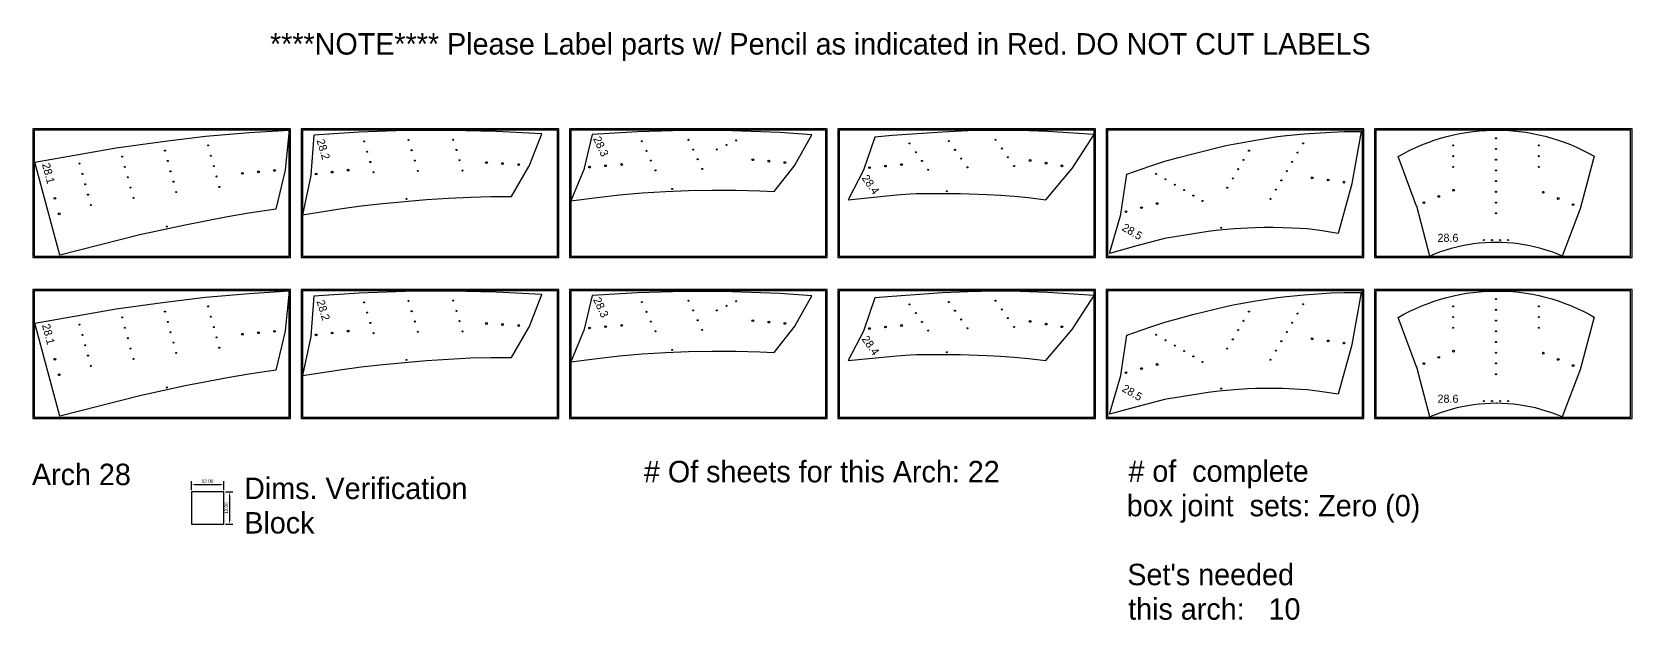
# Model space of a CAD drawing. Extents: x -420 to 2454, y -295 to 739.
# Drawn here: x 1258 to 1855, y -142 to 77 of the extents above; entities that cross this region are included whole.
import ezdxf

# ---------------------------------------------------------------- set-up
doc = ezdxf.new("R2010")
doc.units = 0
doc.header["$MEASUREMENT"] = 0
doc.header["$PDMODE"] = 32
doc.header["$PDSIZE"] = 0.38
doc.layers.get('0').update_dxf_attribs({"linetype": 'CONTINUOUS'})
doc.layers.get('DEFPOINTS').update_dxf_attribs({"linetype": 'CONTINUOUS'})
for name, color, linetype in [('ARCH__', 1, 'CONTINUOUS'), ('DEFAULT', 7, 'CONTINUOUS'), ('DRILL_PTS__ENGRAVE_PASS_RO', 172, 'CONTINUOUS'), ('DRILLING', 3, 'CONTINUOUS'), ('ENGRAVE', 4, 'CONTINUOUS'), ('PLYWOOD', 6, 'CONTINUOUS')]:
    doc.layers.add(name, color=color, linetype=linetype)
doc.styles.add('ARIAL', font='arial.ttf')
doc.dimstyles.new('INCH_DECIMAL', dxfattribs={"dimscale": 10, "dimtxt": 0.125, "dimasz": 0.125, "dimexe": 0.125, "dimexo": 0.0625, "dimgap": 0.0625, "dimtad": 1, "dimtoh": 1, "dimdec": 4, "dimzin": 1, "dimdsep": 46, "dimtxsty": 'Standard', "dimcen": 0.25, "dimadec": 0, "dimazin": 0, "dimtfac": 1, "dimtdec": 4, "dimtix": 1, "dimtmove": 2, "dimatfit": 3, "dimfxl": 1, "dimtolj": 1, "dimtzin": 0, "dimarcsym": 0})

# ---------------------------------------------------------------- blocks, each defined once
blk = doc.blocks.new('*X313')
at = {"linetype": 'Continuous'}
for s, p in [('# of  complete', (1666.97, -90.83)), ('box joint  sets: Zero (0)', (1666.36, -103.68)), ("Set's needed", (1666.57, -129.38)), ('this arch:   10', (1666.89, -142.23))]:
    blk.add_text(s, height=8, dxfattribs=at).set_placement(p)
blk = doc.blocks.new('_U828')
at = {"layer": 'ENGRAVE'}
blk.add_point((0, 0), dxfattribs=at)
blk = doc.blocks.new('_U829_01')
at = {"layer": 'ENGRAVE', "color": 0, "linetype": 'ByBlock'}
for p in [(0, 0), (4, 0), (8, 0), (12, 0), (16, 0), (20, 0)]:
    blk.add_blockref('_U828', p, dxfattribs=at)
blk = doc.blocks.new('_U832')
at = {"layer": 'ENGRAVE'}
blk.add_point((0, 0), dxfattribs=at)
blk = doc.blocks.new('_U833_01')
at = {"layer": 'ENGRAVE', "color": 0, "linetype": 'ByBlock'}
for p in [(0, 0), (4, 0), (8, 0), (12, 0), (16, 0), (20, 0), (24, 0)]:
    blk.add_blockref('_U832', p, dxfattribs=at)
blk = doc.blocks.new('_U842')
at = {"layer": 'ENGRAVE'}
blk.add_point((0, 0), dxfattribs=at)
blk = doc.blocks.new('_U843_01')
at = {"layer": 'ENGRAVE', "color": 0, "linetype": 'ByBlock'}
for p in [(0, 0), (4, 0), (8, 0), (12, 0), (16, 0)]:
    blk.add_blockref('_U842', p, dxfattribs=at)
blk = doc.blocks.new('*D14')
at = {"layer": 'DEFAULT', "color": 0}
for p, q in [((1317.78, -93.98), (1317.78, -90.58)), ((1319.03, -91.83), (1328.53, -91.83)), ((1329.78, -93.98), (1329.78, -90.58))]:
    blk.add_line(p, q, dxfattribs=at)
for points in [[(1319.03, -91.63), (1319.03, -92.04), (1317.78, -91.83)], [(1328.53, -92.04), (1328.53, -91.63), (1329.78, -91.83)]]:
    blk.add_solid(points, dxfattribs=at)
at = {"layer": 'DEFPOINTS', "color": 0}
for p in [(1317.78, -94.61), (1329.78, -91.83), (1329.78, -94.61)]:
    blk.add_point(p, dxfattribs=at)
at = {"layer": 'DEFAULT', "color": 0, "linetype": 'Continuous', "style": 'ARIAL'}
blk.add_text('12.00', height=1.25, dxfattribs=at).set_placement((1321.55, -91.19))
blk = doc.blocks.new('*D15')
at = {"layer": 'DEFAULT', "color": 0}
for p, q in [((1330.41, -94.61), (1333.23, -94.61)), ((1331.98, -95.86), (1331.98, -105.36)), ((1330.41, -106.61), (1333.23, -106.61))]:
    blk.add_line(p, q, dxfattribs=at)
for points in [[(1332.19, -95.86), (1331.77, -95.86), (1331.98, -94.61)], [(1331.77, -105.36), (1332.19, -105.36), (1331.98, -106.61)]]:
    blk.add_solid(points, dxfattribs=at)
at = {"layer": 'DEFPOINTS', "color": 0}
for p in [(1329.78, -94.61), (1329.78, -106.61), (1331.98, -106.61)]:
    blk.add_point(p, dxfattribs=at)
at = {"layer": 'DEFAULT', "color": 0, "linetype": 'Continuous', "style": 'ARIAL'}
blk.add_text('12.00', height=1.25, rotation=90, dxfattribs=at).set_placement((1331.33, -102.84))
blk = doc.blocks.new('*X315')
at = {"layer": 'DEFAULT', "linetype": 'Continuous'}
for s, p in [('Dims. Verification', (1337.4, -97.25)), ('Block', (1337.45, -110.1))]:
    blk.add_text(s, height=8, dxfattribs=at).set_placement(p)

msp = doc.modelspace()

# ---------------------------------------------------------------- linework, layer by layer
for p, q in [((1289.66309, 33.65761), (1306.96645, 36.07877)), ((1306.96645, 36.07877), (1323.01569, 38.03036)), ((1323.01569, 38.03036), (1339.22591, 39.38889)), ((1339.22591, 39.38889), (1354.17693, 40.33323)), ((1354.17693, 40.33323), (1352.68544, 25.47463)), ((1363.32227, 38.4159), (1362.247, 23.5214)), ((1380.31395, 39.5153), (1363.32227, 38.4159)), ((1397.33041, 40.12051), (1380.31395, 39.5153)), ((1414.35726, 40.23103), (1397.33041, 40.12051)), ((1431.38014, 39.84676), (1414.35726, 40.23103)), ((1448.38467, 38.96803), (1431.38014, 39.84676)), ((1443.62109, 26.90634), (1448.38467, 38.96803)), ((1467.10752, 38.6886), (1464.11524, 26.07028)), ((1484.02544, 39.62358), (1467.10752, 38.6886)), ((1501.41949, 40.18115), (1484.02544, 39.62358)), ((1510.24414, 40.18623), (1501.41949, 40.18115)), ((1519.14268, 40.03286), (1510.24414, 40.18623)), ((1537.10408, 39.37375), (1519.14268, 40.03286)), ((1548.94962, 38.56049), (1537.10408, 39.37375)), ((1542.81102, 27.47991), (1548.94962, 38.56049)), ((1572.45877, 37.73919), (1568.41336, 25.73517)), ((1578.91284, 38.33468), (1572.45877, 37.73919)), ((1597.62819, 39.60889), (1578.91284, 38.33468)), ((1607.14332, 40.02414), (1597.62819, 39.60889)), ((1616.81432, 40.21975), (1607.14332, 40.02414)), ((1626.69026, 40.12656), (1616.81432, 40.21975)), ((1636.76247, 39.75683), (1626.69026, 40.12656)), ((1654.17693, 38.62731), (1636.76247, 39.75683)), ((1645.99707, 25.95623), (1654.17693, 38.62731)), ((1705.99314, 35.12559), (1713.70713, 36.50478)), ((1713.70713, 36.50478), (1722.60172, 37.89454)), ((1722.60172, 37.89454), (1725.85754, 38.30276)), ((1725.85754, 38.30276), (1732.47271, 38.92458)), ((1732.47271, 38.92458), (1742.54039, 39.59305)), ((1742.54039, 39.59305), (1747.36762, 39.73978)), ((1747.36762, 39.73978), (1753.69526, 39.77527)), ((1753.69526, 39.77527), (1750.3139, 20.38615)), ((1778.65302, 35.72993), (1780.98136, 36.55417)), ((1780.98136, 36.55417), (1783.33626, 37.2991)), ((1783.33626, 37.2991), (1785.71504, 37.96388)), ((1785.71504, 37.96388), (1788.11496, 38.54774)), ((1788.11496, 38.54774), (1790.53327, 39.05001)), ((1790.53327, 39.05001), (1792.9672, 39.47012)), ((1792.9672, 39.47012), (1795.41396, 39.80759)), ((1795.41396, 39.80759), (1797.87074, 40.06202)), ((1797.87074, 40.06202), (1800.33472, 40.23313)), ((1800.33472, 40.23313), (1802.80309, 40.32072)), ((1802.80309, 40.32072), (1805.27301, 40.32469)), ((1805.27301, 40.32469), (1807.74164, 40.24504)), ((1807.74164, 40.24504), (1810.20617, 40.08185)), ((1810.20617, 40.08185), (1812.66375, 39.83532)), ((1812.66375, 39.83532), (1815.11158, 39.50573)), ((1815.11158, 39.50573), (1817.54685, 39.09345)), ((1817.54685, 39.09345), (1819.96677, 38.59895)), ((1819.96677, 38.59895), (1822.36855, 38.02281)), ((1822.36855, 38.02281), (1824.74945, 37.36569)), ((1824.74945, 37.36569), (1827.10674, 36.62833)), ((1827.10674, 36.62833), (1829.43772, 35.81159)), ((1829.43772, 35.81159), (1831.7397, 34.9164)), ((1259.33836, 28.30969), (1289.66309, 33.65761)), ((1680.50991, 28.67812), (1685.58659, 30.1227)), ((1685.58659, 30.1227), (1690.95131, 31.52158)), ((1690.95131, 31.52158), (1703.25017, 34.54676)), ((1703.25017, 34.54676), (1705.99314, 35.12559)), ((1767.5021, 30.45544), (1769.65826, 31.66023)), ((1774.39482, 12.02009), (1767.5021, 30.45544)), ((1769.65826, 31.66023), (1771.85396, 32.79132)), ((1771.85396, 32.79132), (1774.08671, 33.84743)), ((1774.08671, 33.84743), (1776.35393, 34.82734)), ((1776.35393, 34.82734), (1778.65302, 35.72993)), ((1831.7397, 34.9164), (1834.01006, 33.94379)), ((1834.01006, 33.94379), (1836.24619, 32.89486)), ((1840.60554, 30.57299), (1835.49251, 11.41054)), ((1836.24619, 32.89486), (1838.44552, 31.77083)), ((1838.44552, 31.77083), (1840.60554, 30.57299)), ((1268.7302, -6.28943), (1259.33836, 28.30969)), ((1352.66324, 25.34286), (1349.20395, 10.81579)), ((1352.68544, 25.47463), (1352.66324, 25.34286)), ((1436.99732, 15.57931), (1443.55378, 26.76809)), ((1443.55378, 26.76809), (1443.62109, 26.90634)), ((1464.06836, 25.92383), (1459.17693, 13.91343)), ((1464.11524, 26.07028), (1464.06836, 25.92383)), ((1534.92296, 17.36852), (1542.72415, 27.34866)), ((1542.72415, 27.34866), (1542.81102, 27.47991)), ((1568.35151, 25.59044), (1562.47268, 14.36987)), ((1568.41336, 25.73517), (1568.35151, 25.59044)), ((1636.13692, 14.36987), (1645.91811, 25.85006)), ((1645.91811, 25.85006), (1645.99707, 25.95623)), ((1664.14665, 8.98074), (1666.40174, 23.89318)), ((1666.40174, 23.89318), (1674.90061, 26.87255)), ((1674.90061, 26.87255), (1680.50991, 28.67812)), ((1362.2285, 23.38906), (1359.17693, 8.77091)), ((1362.247, 23.5214), (1362.2285, 23.38906)), ((1503.045, 17.76561), (1511.78778, 17.94629)), ((1511.78778, 17.94629), (1520.62041, 17.93426)), ((1520.62041, 17.93426), (1529.57193, 17.66727)), ((1750.29093, 20.28375), (1745.11789, 1.82172)), ((1750.29768, 20.30912), (1750.29093, 20.28375)), ((1750.30376, 20.33465), (1750.29768, 20.30912)), ((1750.30917, 20.36033), (1750.30376, 20.33465)), ((1750.3139, 20.38615), (1750.30917, 20.36033)), ((1372.99747, 10.93206), (1381.02234, 12.03022)), ((1381.02234, 12.03022), (1389.09175, 12.9808)), ((1389.09175, 12.9808), (1405.3718, 14.41385)), ((1405.3718, 14.41385), (1413.55991, 14.97099)), ((1413.55991, 14.97099), (1421.79542, 15.37105)), ((1421.79542, 15.37105), (1429.37467, 15.54709)), ((1429.37467, 15.54709), (1436.99732, 15.57931)), ((1459.17693, 13.91343), (1468.92513, 15.21746)), ((1468.92513, 15.21746), (1477.3126, 16.1601)), ((1477.3126, 16.1601), (1485.80119, 16.88587)), ((1485.80119, 16.88587), (1494.38302, 17.41167)), ((1494.38302, 17.41167), (1503.045, 17.76561)), ((1529.57193, 17.66727), (1534.92296, 17.36852)), ((1562.47268, 14.36987), (1580.52169, 16.17193)), ((1580.52169, 16.17193), (1585.68555, 16.53596)), ((1585.68555, 16.53596), (1588.00244, 16.63438)), ((1588.00244, 16.63438), (1590.37473, 16.68699)), ((1590.37473, 16.68699), (1604.3687, 16.62473)), ((1604.3687, 16.62473), (1614.14859, 16.32993)), ((1614.14859, 16.32993), (1619.25344, 16.04818)), ((1619.25344, 16.04818), (1624.4351, 15.65822)), ((1624.4351, 15.65822), (1629.70077, 15.14987)), ((1629.70077, 15.14987), (1636.13692, 14.36987)), ((1774.4038, 11.99543), (1774.39482, 12.02009)), ((1774.41213, 11.97054), (1774.4038, 11.99543)), ((1774.4198, 11.94544), (1774.41213, 11.97054)), ((1774.42681, 11.92015), (1774.4198, 11.94544)), ((1331.16437, 8.01097), (1315.42296, 4.92537)), ((1339.09478, 9.33383), (1331.16437, 8.01097)), ((1349.20395, 10.81579), (1339.09478, 9.33383)), ((1359.17693, 8.77091), (1372.99747, 10.93206)), ((1659.91404, -5.63265), (1664.11825, 8.8515)), ((1664.11825, 8.8515), (1664.14665, 8.98074)), ((1779.30503, -6.62197), (1774.42681, 11.92015)), ((1835.46099, 11.31206), (1828.68031, -6.62197)), ((1835.47263, 11.34452), (1835.46099, 11.31206)), ((1835.48314, 11.37736), (1835.47263, 11.34452)), ((1835.49251, 11.41054), (1835.48314, 11.37736)), ((1298.45501, 1.26858), (1268.7302, -6.28943)), ((1315.42296, 4.92537), (1298.45501, 1.26858)), ((1683.50732, 0.4049), (1681.05812, -0.02298)), ((1696.72046, 2.49932), (1683.50732, 0.4049)), ((1699.63021, 2.87363), (1696.72046, 2.49932)), ((1702.10296, 3.1359), (1699.63021, 2.87363)), ((1706.54946, 3.49014), (1702.10296, 3.1359)), ((1711.47947, 3.80831), (1706.54946, 3.49014)), ((1714.32651, 3.92949), (1711.47947, 3.80831)), ((1717.49438, 3.99533), (1714.32651, 3.92949)), ((1720.98182, 3.98936), (1717.49438, 3.99533)), ((1724.5841, 3.91938), (1720.98182, 3.98936)), ((1731.11076, 3.64298), (1724.5841, 3.91938)), ((1733.60032, 3.46198), (1731.11076, 3.64298)), ((1735.64052, 3.25848), (1733.60032, 3.46198)), ((1739.18333, 2.7833), (1735.64052, 3.25848)), ((1745.11789, 1.82172), (1739.18333, 2.7833)), ((1669.5617, -2.92587), (1659.91404, -5.63265)), ((1679.02006, -0.48318), (1669.5617, -2.92587)), ((1680.43712, -0.15033), (1679.02006, -0.48318)), ((1681.05812, -0.02298), (1680.43712, -0.15033)), ((1781.26188, -5.82006), (1779.30503, -6.62197)), ((1783.24472, -5.08478), (1781.26188, -5.82006)), ((1785.25128, -4.41697), (1783.24472, -5.08478)), ((1787.27929, -3.81738), (1785.25128, -4.41697)), ((1789.3264, -3.28672), (1787.27929, -3.81738)), ((1791.39029, -2.82557), (1789.3264, -3.28672)), ((1793.46859, -2.43447), (1791.39029, -2.82557)), ((1795.55893, -2.11387), (1793.46859, -2.43447)), ((1797.65891, -1.86413), (1795.55893, -2.11387)), ((1799.76613, -1.68555), (1797.65891, -1.86413)), ((1801.87819, -1.57831), (1799.76613, -1.68555)), ((1803.99267, -1.54255), (1801.87819, -1.57831)), ((1804.30153, -1.53898), (1803.99267, -1.53898)), ((1806.10715, -1.57831), (1803.99267, -1.54255)), ((1808.2192, -1.68555), (1806.10715, -1.57831)), ((1810.32643, -1.86413), (1808.2192, -1.68555)), ((1812.42641, -2.11387), (1810.32643, -1.86413)), ((1814.51675, -2.43447), (1812.42641, -2.11387)), ((1816.59505, -2.82557), (1814.51675, -2.43447)), ((1818.65894, -3.28672), (1816.59505, -2.82557)), ((1820.70605, -3.81738), (1818.65894, -3.28672)), ((1822.73405, -4.41697), (1820.70605, -3.81738)), ((1824.74062, -5.08478), (1822.73405, -4.41697)), ((1826.72346, -5.82006), (1824.74062, -5.08478)), ((1828.68031, -6.62197), (1826.72346, -5.82006)), ((1306.96645, -23.92123), (1323.01569, -21.96964)), ((1323.01569, -21.96964), (1339.22591, -20.61111)), ((1339.22591, -20.61111), (1354.17693, -19.66677)), ((1354.17693, -19.66677), (1352.68544, -34.52537)), ((1363.32227, -21.5841), (1362.247, -36.4786)), ((1380.31395, -20.4847), (1363.32227, -21.5841)), ((1397.33041, -19.87949), (1380.31395, -20.4847)), ((1414.35726, -19.76897), (1397.33041, -19.87949)), ((1431.38014, -20.15324), (1414.35726, -19.76897)), ((1448.38467, -21.03197), (1431.38014, -20.15324)), ((1443.62109, -33.09366), (1448.38467, -21.03197)), ((1467.10752, -21.3114), (1464.11524, -33.92972)), ((1484.02544, -20.37642), (1467.10752, -21.3114)), ((1501.41949, -19.81885), (1484.02544, -20.37642)), ((1510.24414, -19.81377), (1501.41949, -19.81885)), ((1519.14268, -19.96714), (1510.24414, -19.81377)), ((1537.10408, -20.62625), (1519.14268, -19.96714)), ((1548.94962, -21.43951), (1537.10408, -20.62625)), ((1542.81102, -32.52009), (1548.94962, -21.43951)), ((1572.45877, -22.26081), (1568.41336, -34.26483)), ((1578.91284, -21.66532), (1572.45877, -22.26081)), ((1597.62819, -20.39111), (1578.91284, -21.66532)), ((1607.14332, -19.97586), (1597.62819, -20.39111)), ((1616.81432, -19.78025), (1607.14332, -19.97586)), ((1626.69026, -19.87344), (1616.81432, -19.78025)), ((1636.76247, -20.24317), (1626.69026, -19.87344)), ((1654.17693, -21.37269), (1636.76247, -20.24317)), ((1645.99707, -34.04377), (1654.17693, -21.37269)), ((1705.99314, -24.87441), (1713.70713, -23.49522)), ((1713.70713, -23.49522), (1722.60172, -22.10546)), ((1722.60172, -22.10546), (1725.85754, -21.69724)), ((1725.85754, -21.69724), (1732.47271, -21.07542)), ((1732.47271, -21.07542), (1742.54039, -20.40695)), ((1742.54039, -20.40695), (1747.36762, -20.26022)), ((1747.36762, -20.26022), (1753.69526, -20.22473)), ((1753.69526, -20.22473), (1750.3139, -39.61385)), ((1778.65302, -24.27007), (1780.98136, -23.44583)), ((1780.98136, -23.44583), (1783.33626, -22.7009)), ((1783.33626, -22.7009), (1785.71504, -22.03612)), ((1785.71504, -22.03612), (1788.11496, -21.45226)), ((1788.11496, -21.45226), (1790.53327, -20.94999)), ((1790.53327, -20.94999), (1792.9672, -20.52988)), ((1792.9672, -20.52988), (1795.41396, -20.19241)), ((1795.41396, -20.19241), (1797.87074, -19.93798)), ((1797.87074, -19.93798), (1800.33472, -19.76687)), ((1800.33472, -19.76687), (1802.80309, -19.67928)), ((1802.80309, -19.67928), (1805.27301, -19.67531)), ((1805.27301, -19.67531), (1807.74164, -19.75496)), ((1807.74164, -19.75496), (1810.20617, -19.91815)), ((1810.20617, -19.91815), (1812.66375, -20.16468)), ((1812.66375, -20.16468), (1815.11158, -20.49427)), ((1815.11158, -20.49427), (1817.54685, -20.90655)), ((1817.54685, -20.90655), (1819.96677, -21.40105)), ((1819.96677, -21.40105), (1822.36855, -21.97719)), ((1822.36855, -21.97719), (1824.74945, -22.63431)), ((1824.74945, -22.63431), (1827.10674, -23.37167)), ((1827.10674, -23.37167), (1829.43772, -24.18841)), ((1259.33836, -31.69031), (1289.66309, -26.34239)), ((1289.66309, -26.34239), (1306.96645, -23.92123)), ((1685.58659, -29.8773), (1690.95131, -28.47842)), ((1690.95131, -28.47842), (1703.25017, -25.45324)), ((1703.25017, -25.45324), (1705.99314, -24.87441)), ((1767.5021, -29.54456), (1769.65826, -28.33977)), ((1774.39482, -47.97991), (1767.5021, -29.54456)), ((1769.65826, -28.33977), (1771.85396, -27.20868)), ((1771.85396, -27.20868), (1774.08671, -26.15257)), ((1774.08671, -26.15257), (1776.35393, -25.17266)), ((1776.35393, -25.17266), (1778.65302, -24.27007)), ((1829.43772, -24.18841), (1831.7397, -25.0836)), ((1831.7397, -25.0836), (1834.01006, -26.05621)), ((1834.01006, -26.05621), (1836.24619, -27.10514)), ((1840.60554, -29.42701), (1835.49251, -48.58946)), ((1836.24619, -27.10514), (1838.44552, -28.22917)), ((1838.44552, -28.22917), (1840.60554, -29.42701)), ((1268.7302, -66.28943), (1259.33836, -31.69031)), ((1352.66324, -34.65714), (1349.20395, -49.18421)), ((1352.68544, -34.52537), (1352.66324, -34.65714)), ((1436.99732, -44.42069), (1443.55378, -33.23191)), ((1443.55378, -33.23191), (1443.62109, -33.09366)), ((1464.06836, -34.07617), (1459.17693, -46.08657)), ((1464.11524, -33.92972), (1464.06836, -34.07617)), ((1534.92296, -42.63148), (1542.72415, -32.65134)), ((1542.72415, -32.65134), (1542.81102, -32.52009)), ((1568.35151, -34.40956), (1562.47268, -45.63013)), ((1568.41336, -34.26483), (1568.35151, -34.40956)), ((1636.13692, -45.63013), (1645.91811, -34.14994)), ((1645.91811, -34.14994), (1645.99707, -34.04377)), ((1666.40174, -36.10682), (1674.90061, -33.12745)), ((1674.90061, -33.12745), (1680.50991, -31.32188)), ((1680.50991, -31.32188), (1685.58659, -29.8773)), ((1362.2285, -36.61094), (1359.17693, -51.22909)), ((1362.247, -36.4786), (1362.2285, -36.61094)), ((1664.14665, -51.01926), (1666.40174, -36.10682)), ((1750.29093, -39.71625), (1745.11789, -58.17828)), ((1750.29768, -39.69088), (1750.29093, -39.71625)), ((1750.30376, -39.66535), (1750.29768, -39.69088)), ((1750.30917, -39.63967), (1750.30376, -39.66535)), ((1750.3139, -39.61385), (1750.30917, -39.63967)), ((1381.02234, -47.96978), (1389.09175, -47.0192)), ((1389.09175, -47.0192), (1405.3718, -45.58615)), ((1405.3718, -45.58615), (1413.55991, -45.02901)), ((1413.55991, -45.02901), (1421.79542, -44.62895)), ((1421.79542, -44.62895), (1429.37467, -44.45291)), ((1429.37467, -44.45291), (1436.99732, -44.42069)), ((1459.17693, -46.08657), (1468.92513, -44.78254)), ((1468.92513, -44.78254), (1477.3126, -43.8399)), ((1477.3126, -43.8399), (1485.80119, -43.11413)), ((1485.80119, -43.11413), (1494.38302, -42.58833)), ((1494.38302, -42.58833), (1503.045, -42.23439)), ((1503.045, -42.23439), (1511.78778, -42.05371)), ((1511.78778, -42.05371), (1520.62041, -42.06574)), ((1520.62041, -42.06574), (1529.57193, -42.33273)), ((1529.57193, -42.33273), (1534.92296, -42.63148)), ((1562.47268, -45.63013), (1580.52169, -43.82807)), ((1580.52169, -43.82807), (1585.68555, -43.46404)), ((1585.68555, -43.46404), (1588.00244, -43.36562)), ((1588.00244, -43.36562), (1590.37473, -43.31301)), ((1590.37473, -43.31301), (1604.3687, -43.37527)), ((1604.3687, -43.37527), (1614.14859, -43.67007)), ((1614.14859, -43.67007), (1619.25344, -43.95182)), ((1619.25344, -43.95182), (1624.4351, -44.34178)), ((1624.4351, -44.34178), (1629.70077, -44.85013)), ((1629.70077, -44.85013), (1636.13692, -45.63013)), ((1331.16437, -51.98903), (1315.42296, -55.07463)), ((1339.09478, -50.66617), (1331.16437, -51.98903)), ((1349.20395, -49.18421), (1339.09478, -50.66617)), ((1359.17693, -51.22909), (1372.99747, -49.06794)), ((1372.99747, -49.06794), (1381.02234, -47.96978)), ((1659.91404, -65.63265), (1664.11825, -51.1485)), ((1664.11825, -51.1485), (1664.14665, -51.01926)), ((1774.4038, -48.00457), (1774.39482, -47.97991)), ((1774.41213, -48.02946), (1774.4038, -48.00457)), ((1774.4198, -48.05456), (1774.41213, -48.02946)), ((1774.42681, -48.07985), (1774.4198, -48.05456)), ((1779.30503, -66.62197), (1774.42681, -48.07985)), ((1835.46099, -48.68794), (1828.68031, -66.62197)), ((1835.47263, -48.65548), (1835.46099, -48.68794)), ((1835.48314, -48.62264), (1835.47263, -48.65548)), ((1835.49251, -48.58946), (1835.48314, -48.62264)), ((1298.45501, -58.73142), (1268.7302, -66.28943)), ((1315.42296, -55.07463), (1298.45501, -58.73142)), ((1683.50732, -59.5951), (1681.05812, -60.02298)), ((1696.72046, -57.50068), (1683.50732, -59.5951)), ((1699.63021, -57.12637), (1696.72046, -57.50068)), ((1702.10296, -56.8641), (1699.63021, -57.12637)), ((1706.54946, -56.50986), (1702.10296, -56.8641)), ((1711.47947, -56.19169), (1706.54946, -56.50986)), ((1714.32651, -56.07051), (1711.47947, -56.19169)), ((1717.49438, -56.00467), (1714.32651, -56.07051)), ((1720.98182, -56.01064), (1717.49438, -56.00467)), ((1724.5841, -56.08062), (1720.98182, -56.01064)), ((1731.11076, -56.35702), (1724.5841, -56.08062)), ((1733.60032, -56.53802), (1731.11076, -56.35702)), ((1735.64052, -56.74152), (1733.60032, -56.53802)), ((1739.18333, -57.2167), (1735.64052, -56.74152)), ((1745.11789, -58.17828), (1739.18333, -57.2167)), ((1669.5617, -62.92587), (1659.91404, -65.63265)), ((1679.02006, -60.48318), (1669.5617, -62.92587)), ((1680.43712, -60.15033), (1679.02006, -60.48318)), ((1681.05812, -60.02298), (1680.43712, -60.15033)), ((1783.24472, -65.08478), (1781.26188, -65.82006)), ((1785.25128, -64.41697), (1783.24472, -65.08478)), ((1787.27929, -63.81738), (1785.25128, -64.41697)), ((1789.3264, -63.28672), (1787.27929, -63.81738)), ((1791.39029, -62.82557), (1789.3264, -63.28672)), ((1793.46859, -62.43447), (1791.39029, -62.82557)), ((1795.55893, -62.11387), (1793.46859, -62.43447)), ((1797.65891, -61.86413), (1795.55893, -62.11387)), ((1799.76613, -61.68555), (1797.65891, -61.86413)), ((1801.87819, -61.57831), (1799.76613, -61.68555)), ((1803.99267, -61.54255), (1801.87819, -61.57831)), ((1804.30153, -61.53898), (1803.99267, -61.53898)), ((1806.10715, -61.57831), (1803.99267, -61.54255)), ((1808.2192, -61.68555), (1806.10715, -61.57831)), ((1810.32643, -61.86413), (1808.2192, -61.68555)), ((1812.42641, -62.11387), (1810.32643, -61.86413)), ((1814.51675, -62.43447), (1812.42641, -62.11387)), ((1816.59505, -62.82557), (1814.51675, -62.43447)), ((1818.65894, -63.28672), (1816.59505, -62.82557)), ((1820.70605, -63.81738), (1818.65894, -63.28672)), ((1822.73405, -64.41697), (1820.70605, -63.81738)), ((1824.74062, -65.08478), (1822.73405, -64.41697)), ((1826.72346, -65.82006), (1824.74062, -65.08478)), ((1781.26188, -65.82006), (1779.30503, -66.62197)), ((1828.68031, -66.62197), (1826.72346, -65.82006))]:
    msp.add_line(p, q)
at = {"layer": 'DEFAULT'}
for p, q in [((1329.78195, -94.6078), (1317.78195, -94.6078)), ((1317.78195, -94.6078), (1317.78195, -106.6078)), ((1329.78195, -106.6078), (1329.78195, -94.6078)), ((1317.78195, -106.6078), (1329.78195, -106.6078))]:
    msp.add_line(p, q, dxfattribs=at)
at = {"layer": 'DRILL_PTS__ENGRAVE_PASS_RO'}
for p in [(1496.93272, 18.36453), (1397.87719, 14.65188), (1599.30864, 17.51457), (1308.53636, 4.34859), (1496.93272, -41.63547), (1397.87719, -45.34812), (1599.30864, -42.48543), (1308.53636, -55.65141)]:
    msp.add_point(p, dxfattribs=at)
at = {"layer": 'DRILLING'}
for centre in [(1336.75287, 24.20736), (1342.7279, 24.75422), (1348.70292, 25.30108), (1364.22829, 23.9503), (1370.18569, 24.66408), (1376.14308, 25.37787), (1427.7208, 28.21883), (1433.70888, 27.84077), (1439.69696, 27.4627), (1466.13257, 26.54149), (1472.11327, 27.02242), (1478.09396, 27.50336), (1526.99337, 29.27184), (1532.97054, 28.74891), (1538.9477, 28.22597), (1570.45259, 26.33489), (1576.42634, 26.8956), (1582.40008, 27.4563), (1630.36555, 28.99161), (1636.2821, 27.9944), (1642.19865, 26.99719), (1735.45136, 22.52373), (1741.39686, 21.71692), (1747.34237, 20.9101), (1788.17652, 17.90478), (1266.86742, 14.88773), (1677.66836, 12.93109), (1777.10321, 13.28071), (1782.63987, 15.59275), (1821.63531, 17.14206), (1827.17196, 14.83003), (1832.70861, 12.518), (1268.43922, 9.09727), (1666.05998, 9.89043), (1671.86417, 11.41076), (1336.75287, -35.79264), (1342.7279, -35.24578), (1348.70292, -34.69892), (1364.22829, -36.0497), (1370.18569, -35.33592), (1376.14308, -34.62213), (1427.7208, -31.78117), (1433.70888, -32.15923), (1439.69696, -32.5373), (1466.13257, -33.45851), (1472.11327, -32.97758), (1478.09396, -32.49664), (1526.99337, -30.72816), (1532.97054, -31.25109), (1538.9477, -31.77403), (1570.45259, -33.66511), (1576.42634, -33.1044), (1582.40008, -32.5437), (1630.36555, -31.00839), (1636.2821, -32.0056), (1642.19865, -33.00281), (1735.45136, -37.47627), (1741.39686, -38.28308), (1747.34237, -39.0899), (1266.86742, -45.11227), (1677.66836, -47.06891), (1777.10321, -46.71929), (1782.63987, -44.40725), (1788.17652, -42.09522), (1821.63531, -42.85794), (1827.17196, -45.16997), (1832.70861, -47.482), (1268.43922, -50.90273), (1666.05998, -50.10957), (1671.86417, -48.58924)]:
    msp.add_circle(centre, 0.3225, dxfattribs=at)
at = {"layer": 'ENGRAVE'}
for p in [(1382.11677, 36.09794), (1398.6721, 36.61862), (1415.34721, 36.74231), (1485.6264, 36.19032), (1503.044, 36.69738), (1520.79379, 36.49206), (1600.02842, 36.22673), (1617.44197, 36.72243), (1803.99267, 37.30566), (1291.91231, 30.46126), (1307.89175, 32.67), (1323.945, 34.60683), (1324.99287, 30.74652), (1383.27221, 32.26845), (1399.82754, 32.78914), (1416.50266, 32.91283), (1487.31687, 32.56509), (1504.73447, 33.07214), (1513.54332, 33.11112), (1517.16855, 34.80159), (1585.40374, 35.33851), (1587.71871, 32.07648), (1602.34339, 32.96469), (1604.65836, 29.70265), (1619.75694, 33.46039), (1622.07192, 30.19835), (1787.99267, 34.60708), (1787.99267, 30.60708), (1803.99267, 33.30566), (1819.99267, 34.60708), (1819.99267, 30.60708), (1276.0491, 27.82436), (1277.09697, 23.96405), (1292.96018, 26.60095), (1308.93962, 28.80969), (1309.98749, 24.94938), (1326.04074, 26.88621), (1384.42766, 28.43897), (1385.5831, 24.60949), (1400.98299, 28.95966), (1402.13843, 25.13017), (1417.6581, 29.08335), (1418.81355, 25.25386), (1489.00734, 28.93986), (1490.69781, 25.31463), (1506.42495, 29.44691), (1508.11542, 25.82168), (1590.03368, 28.81444), (1592.34866, 25.5524), (1606.97333, 26.44061), (1624.38689, 26.93631), (1787.99267, 26.60708), (1803.99267, 29.30566), (1803.99267, 25.30566), (1819.99267, 26.60708), (1278.14484, 20.10374), (1294.00805, 22.74064), (1295.05592, 18.88034), (1311.03536, 21.08908), (1327.08861, 23.02591), (1328.13648, 19.1656), (1803.99267, 21.30566), (1279.19271, 16.24344), (1280.24058, 12.38313), (1296.10379, 15.02003), (1312.08323, 17.22877), (1803.99267, 17.30566), (1803.99267, 13.30566), (1803.99267, 9.30566), (1701.5871, 3.91986), (1799.49267, -0.70898), (1802.49267, -0.70898), (1805.49267, -0.70898), (1808.49267, -0.70898), (1382.11677, -23.90206), (1398.6721, -23.38138), (1415.34721, -23.25769), (1485.6264, -23.80968), (1503.044, -23.30262), (1520.79379, -23.50794), (1600.02842, -23.77327), (1617.44197, -23.27757), (1803.99267, -22.69434), (1291.91231, -29.53874), (1307.89175, -27.33), (1323.945, -25.39317), (1324.99287, -29.25348), (1383.27221, -27.73155), (1399.82754, -27.21086), (1416.50266, -27.08717), (1487.31687, -27.43491), (1504.73447, -26.92786), (1513.54332, -26.88888), (1517.16855, -25.19841), (1585.40374, -24.66149), (1587.71871, -27.92352), (1602.34339, -27.03531), (1619.75694, -26.53961), (1622.07192, -29.80165), (1787.99267, -25.39292), (1787.99267, -29.39292), (1803.99267, -26.69434), (1819.99267, -25.39292), (1819.99267, -29.39292), (1276.0491, -32.17564), (1292.96018, -33.39905), (1308.93962, -31.19031), (1309.98749, -35.05062), (1326.04074, -33.11379), (1384.42766, -31.56103), (1385.5831, -35.39051), (1400.98299, -31.04034), (1402.13843, -34.86983), (1417.6581, -30.91665), (1418.81355, -34.74614), (1489.00734, -31.06014), (1490.69781, -34.68537), (1506.42495, -30.55309), (1508.11542, -34.17832), (1590.03368, -31.18556), (1592.34866, -34.4476), (1604.65836, -30.29735), (1606.97333, -33.55939), (1624.38689, -33.06369), (1787.99267, -33.39292), (1803.99267, -30.69434), (1803.99267, -34.69434), (1819.99267, -33.39292), (1277.09697, -36.03595), (1278.14484, -39.89626), (1294.00805, -37.25936), (1295.05592, -41.11966), (1311.03536, -38.91092), (1327.08861, -36.97409), (1328.13648, -40.8344), (1803.99267, -38.69434), (1279.19271, -43.75656), (1280.24058, -47.61687), (1296.10379, -44.97997), (1312.08323, -42.77123), (1803.99267, -42.69434), (1803.99267, -46.69434), (1803.99267, -50.69434), (1701.5871, -56.08014), (1799.49267, -60.70898), (1802.49267, -60.70898), (1805.49267, -60.70898), (1808.49267, -60.70898)]:
    msp.add_point(p, dxfattribs=at)
at = {"layer": 'PLYWOOD'}
for p, q in [((1354.67693, 40.83323), (1258.67693, 40.83323)), ((1258.67693, 40.83323), (1258.67693, -7.16677)), ((1354.17693, 40.33323), (1259.17693, 40.33323)), ((1259.17693, 40.33323), (1259.17693, -6.66677)), ((1354.17693, -6.66677), (1354.17693, 40.33323)), ((1354.67693, -7.16677), (1354.67693, 40.83323)), ((1454.67693, 40.83323), (1358.67693, 40.83323)), ((1358.67693, 40.83323), (1358.67693, -7.16677)), ((1454.17693, 40.33323), (1359.17693, 40.33323)), ((1359.17693, 40.33323), (1359.17693, -6.66677)), ((1454.17693, -6.66677), (1454.17693, 40.33323)), ((1454.67693, -7.16677), (1454.67693, 40.83323)), ((1554.67693, 40.83323), (1458.67693, 40.83323)), ((1458.67693, 40.83323), (1458.67693, -7.16677)), ((1554.17693, 40.33323), (1459.17693, 40.33323)), ((1459.17693, 40.33323), (1459.17693, -6.66677)), ((1554.17693, -6.66677), (1554.17693, 40.33323)), ((1554.67693, -7.16677), (1554.67693, 40.83323)), ((1654.67693, 40.83323), (1558.67693, 40.83323)), ((1558.67693, 40.83323), (1558.67693, -7.16677)), ((1654.17693, 40.33323), (1559.17693, 40.33323)), ((1559.17693, 40.33323), (1559.17693, -6.66677)), ((1654.17693, -6.66677), (1654.17693, 40.33323)), ((1654.67693, -7.16677), (1654.67693, 40.83323)), ((1754.67693, 40.83323), (1658.67693, 40.83323)), ((1658.67693, 40.83323), (1658.67693, -7.16677)), ((1754.17693, 40.33323), (1659.17693, 40.33323)), ((1659.17693, 40.33323), (1659.17693, -6.66677)), ((1754.17693, -6.66677), (1754.17693, 40.33323)), ((1754.67693, -7.16677), (1754.67693, 40.83323)), ((1854.67693, 40.83323), (1758.67693, 40.83323)), ((1758.67693, 40.83323), (1758.67693, -7.16677)), ((1854.17693, 40.33323), (1759.17693, 40.33323)), ((1759.17693, 40.33323), (1759.17693, -6.66677)), ((1854.17693, -6.66677), (1854.17693, 40.33323)), ((1854.67693, -7.16677), (1854.67693, 40.83323)), ((1258.67693, -7.16677), (1354.67693, -7.16677)), ((1259.17693, -6.66677), (1354.17693, -6.66677)), ((1358.67693, -7.16677), (1454.67693, -7.16677)), ((1359.17693, -6.66677), (1454.17693, -6.66677)), ((1458.67693, -7.16677), (1554.67693, -7.16677)), ((1459.17693, -6.66677), (1554.17693, -6.66677)), ((1558.67693, -7.16677), (1654.67693, -7.16677)), ((1559.17693, -6.66677), (1654.17693, -6.66677)), ((1658.67693, -7.16677), (1754.67693, -7.16677)), ((1659.17693, -6.66677), (1754.17693, -6.66677)), ((1758.67693, -7.16677), (1854.67693, -7.16677)), ((1759.17693, -6.66677), (1854.17693, -6.66677)), ((1354.67693, -19.16677), (1258.67693, -19.16677)), ((1258.67693, -19.16677), (1258.67693, -67.16677)), ((1354.17693, -19.66677), (1259.17693, -19.66677)), ((1259.17693, -19.66677), (1259.17693, -66.66677)), ((1354.17693, -66.66677), (1354.17693, -19.66677)), ((1354.67693, -67.16677), (1354.67693, -19.16677)), ((1454.67693, -19.16677), (1358.67693, -19.16677)), ((1358.67693, -19.16677), (1358.67693, -67.16677)), ((1454.17693, -19.66677), (1359.17693, -19.66677)), ((1359.17693, -19.66677), (1359.17693, -66.66677)), ((1454.17693, -66.66677), (1454.17693, -19.66677)), ((1454.67693, -67.16677), (1454.67693, -19.16677)), ((1554.67693, -19.16677), (1458.67693, -19.16677)), ((1458.67693, -19.16677), (1458.67693, -67.16677)), ((1554.17693, -19.66677), (1459.17693, -19.66677)), ((1459.17693, -19.66677), (1459.17693, -66.66677)), ((1554.17693, -66.66677), (1554.17693, -19.66677)), ((1554.67693, -67.16677), (1554.67693, -19.16677)), ((1654.67693, -19.16677), (1558.67693, -19.16677)), ((1558.67693, -19.16677), (1558.67693, -67.16677)), ((1654.17693, -19.66677), (1559.17693, -19.66677)), ((1559.17693, -19.66677), (1559.17693, -66.66677)), ((1654.17693, -66.66677), (1654.17693, -19.66677)), ((1654.67693, -67.16677), (1654.67693, -19.16677)), ((1754.67693, -19.16677), (1658.67693, -19.16677)), ((1658.67693, -19.16677), (1658.67693, -67.16677)), ((1754.17693, -19.66677), (1659.17693, -19.66677)), ((1659.17693, -19.66677), (1659.17693, -66.66677)), ((1754.17693, -66.66677), (1754.17693, -19.66677)), ((1754.67693, -67.16677), (1754.67693, -19.16677)), ((1854.67693, -19.16677), (1758.67693, -19.16677)), ((1758.67693, -19.16677), (1758.67693, -67.16677)), ((1854.17693, -19.66677), (1759.17693, -19.66677)), ((1759.17693, -19.66677), (1759.17693, -66.66677)), ((1854.17693, -66.66677), (1854.17693, -19.66677)), ((1854.67693, -67.16677), (1854.67693, -19.16677)), ((1258.67693, -67.16677), (1354.67693, -67.16677)), ((1259.17693, -66.66677), (1354.17693, -66.66677)), ((1358.67693, -67.16677), (1454.67693, -67.16677)), ((1359.17693, -66.66677), (1454.17693, -66.66677)), ((1458.67693, -67.16677), (1554.67693, -67.16677)), ((1459.17693, -66.66677), (1554.17693, -66.66677)), ((1558.67693, -67.16677), (1654.67693, -67.16677)), ((1559.17693, -66.66677), (1654.17693, -66.66677)), ((1658.67693, -67.16677), (1754.67693, -67.16677)), ((1659.17693, -66.66677), (1754.17693, -66.66677)), ((1758.67693, -67.16677), (1854.67693, -67.16677)), ((1759.17693, -66.66677), (1854.17693, -66.66677))]:
    msp.add_line(p, q, dxfattribs=at)

# ---------------------------------------------------------------- block references
msp.add_blockref('*X313', (0, 0))
at = {"layer": 'DEFAULT'}
msp.add_blockref('*X315', (0, 0), dxfattribs=at)
at = {"layer": 'ENGRAVE', "xscale": -1}
for name, p, rotation in [('_U843_01', (1703.82343, 18.85273), 239.6073546972837), ('_U833_01', (1719.92456, 14.67916), 239.6073546972837), ('_U829_01', (1694.6229, 13.88965), 329.6073546972805), ('_U843_01', (1703.82343, -41.14727), 239.6073546972837), ('_U833_01', (1719.92456, -45.32084), 239.6073546972837), ('_U829_01', (1694.6229, -46.11035), 329.6073546972805)]:
    msp.add_blockref(name, p, dxfattribs=dict(at, rotation=rotation))

# ---------------------------------------------------------------- texts
at = {"layer": 'ARCH__', "linetype": 'Continuous'}
for s, rotation, p in [('28.2', 286.78978677, (1364.34301, 36.48217)), ('28.3', 295, (1467.3778, 37.13849)), ('28.1', 285.18684115, (1262.00269, 27.60299)), ('28.4', 305.36220136, (1567.40696, 22.3688)), ('28.5', 329.6073547, (1664.29417, 3.15196)), ('28.2', 286.78978677, (1364.34301, -23.51783)), ('28.3', 295, (1467.3778, -22.86151)), ('28.1', 285.18684115, (1262.00269, -32.39701)), ('28.4', 305.36220136, (1567.40696, -37.6312)), ('28.5', 329.6073547, (1664.29417, -56.84804))]:
    msp.add_text(s, height=3, rotation=rotation, dxfattribs=at).set_placement(p)
for p in [(1782.18648, -1.34209), (1782.18648, -61.34209)]:
    msp.add_text('28.6', height=3, dxfattribs=at).set_placement(p)
at = {"layer": 'DEFAULT', "linetype": 'Continuous'}
for s, p in [('****NOTE**** Please Label parts w/ Pencil as indicated in Red. DO NOT CUT LABELS', (1347.02661, 68.47952)), ('# Of sheets for this Arch: 22', (1486.40407, -91.0108)), ('Arch 28', (1258.29787, -92.06627))]:
    msp.add_text(s, height=8, dxfattribs=at).set_placement(p)

# ---------------------------------------------------------------- dimensions: what is measured, and where the dimension line sits
at = {"layer": 'DEFAULT'}
dim = msp.add_linear_dim(base=(1329.78195, -91.8349), p1=(1317.78195, -94.6078), p2=(1329.78195, -94.6078), dimstyle='INCH_DECIMAL', dxfattribs=at)
dim.commit()
dim.dimension.update_dxf_attribs({"geometry": '*D14', "text_midpoint": (1323.78195, -90.57177)})
dim = msp.add_linear_dim(base=(1331.97717, -106.6078), p1=(1329.78195, -94.6078), p2=(1329.78195, -106.6078), angle=90, dimstyle='INCH_DECIMAL', dxfattribs=at)
dim.commit()
dim.dimension.update_dxf_attribs({"geometry": '*D15', "text_midpoint": (1330.71405, -100.6078)})

doc.saveas('drawing.dxf')
